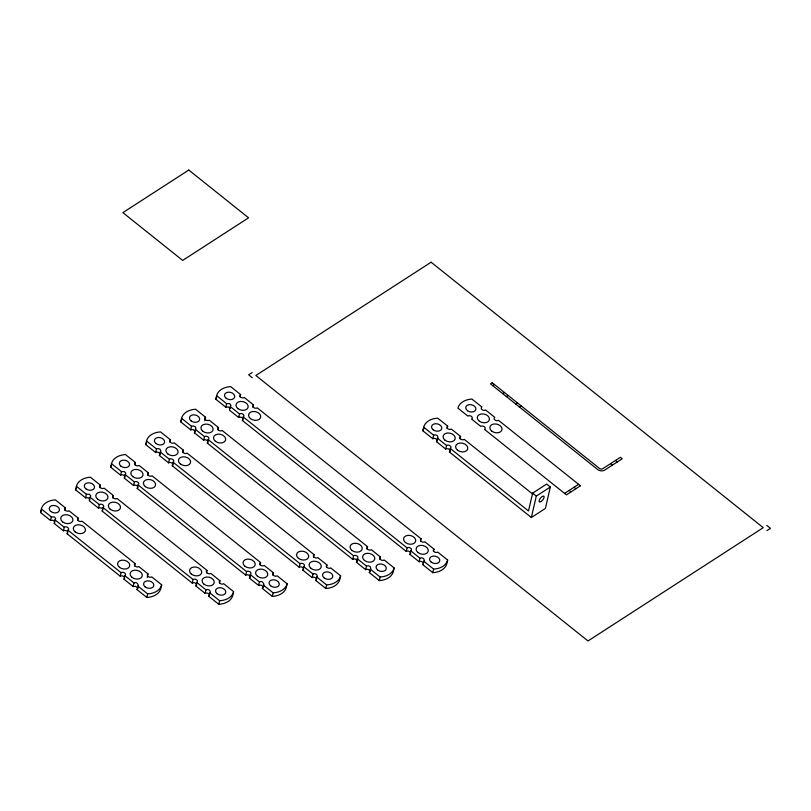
<?xml version="1.0" encoding="UTF-8"?>
<svg xmlns="http://www.w3.org/2000/svg" width="811" height="811" viewBox="0 0 811 811"><rect width="100%" height="100%" fill="white"/><g stroke="black" fill="none" stroke-linecap="round" stroke-linejoin="round"><path stroke-width="1.22" d="M195.046 432.05L194.417 432.81L203.642 440.18A2.575 1.815 13 0 1 207.241 440.525A2.575 1.815 13 0 1 207.332 443.13L352.734 559.347A2.575 1.815 13 0 1 356.333 559.691A2.575 1.815 13 0 1 356.435 562.297L365.66 569.677C367.434 568.247 371.6 570.67 369.35 572.617L379.315 580.585A18.734 13.179 13 0 0 393.335 571.522L394.156 567.953L384.191 559.985A2.575 1.815 13 0 1 380.602 559.641A2.575 1.815 13 0 1 380.501 557.045L371.276 549.665A2.575 1.815 13 0 1 367.677 549.321A2.575 1.815 13 0 1 367.586 546.715L222.173 430.499A2.575 1.815 13 0 1 218.575 430.154A2.575 1.815 13 0 1 218.483 427.549L209.258 420.169A2.575 1.815 13 0 1 205.659 419.834A2.575 1.815 13 0 1 205.568 417.229L195.603 409.261A18.734 13.179 13 0 0 181.583 418.324L180.762 421.892L190.717 429.86L193.16 429.617L195.046 431.259M40.55 512.522L41.371 508.953A18.734 13.179 13 0 1 55.391 499.89L65.367 507.858A2.575 1.815 13 0 0 65.458 510.464A2.575 1.815 13 0 0 69.047 510.798L78.282 518.178A2.575 1.815 13 0 0 78.373 520.784A2.575 1.815 13 0 0 81.972 521.128L135.113 563.604A2.575 1.815 13 0 0 135.204 566.21A2.575 1.815 13 0 0 138.803 566.554L148.038 573.924A2.575 1.815 13 0 0 148.129 576.53A2.575 1.815 13 0 0 151.718 576.874L161.683 584.843L160.862 588.411A18.734 13.179 13 0 1 146.842 597.474L136.877 589.506C141.702 584.924 133.602 577.979 133.186 586.556L123.961 579.186L124.782 575.617A2.575 1.815 13 0 0 124.691 573.012A2.575 1.815 13 0 0 121.092 572.667L67.952 530.191A2.575 1.815 13 0 0 67.85 527.586A2.575 1.815 13 0 0 64.251 527.241L55.026 519.871L55.726 518.574L54.428 516.931L51.336 516.921L50.515 520.49L40.55 512.522A18.734 13.179 13 0 1 41.523 510.139M67.718 532.046A2.575 1.815 13 0 0 63.43 530.81L54.205 523.44L55.026 519.871M64.809 510.241L65.367 507.858M63.43 530.81L64.251 527.241M75.605 489.864L76.427 486.296A18.734 13.179 13 0 1 90.447 477.233L100.412 485.201A2.575 1.815 13 0 0 100.503 487.806A2.575 1.815 13 0 0 104.102 488.141L113.327 495.521A2.575 1.815 13 0 0 113.418 498.126A2.575 1.815 13 0 0 117.017 498.471L207.069 570.437A2.575 1.815 13 0 0 207.16 573.053A2.575 1.815 13 0 0 210.759 573.387L219.994 580.767A2.575 1.815 13 0 0 220.085 583.373A2.575 1.815 13 0 0 223.674 583.707L233.639 591.675L232.818 595.254A18.734 13.179 13 0 1 218.798 604.317L208.832 596.349L210.313 591.939L209.562 590.175L207.748 589.455L205.964 589.83L205.142 593.399L195.917 586.029A2.575 1.815 13 0 0 195.826 583.413A2.575 1.815 13 0 0 192.227 583.079L102.176 511.102L102.997 507.534A2.575 1.815 13 0 0 102.906 504.929A2.575 1.815 13 0 0 99.307 504.584L90.082 497.214L90.781 495.916L89.474 494.274L86.392 494.264L85.571 497.832L75.605 489.864A18.734 13.179 13 0 1 76.569 487.482M124.549 577.462A2.575 1.815 13 0 0 120.271 576.236L67.12 533.76L67.952 530.191M77.724 520.561L78.282 518.178M102.875 509.876A2.575 1.815 13 0 0 101.243 508.021A2.575 1.815 13 0 0 98.486 508.152L89.261 500.782L90.082 497.214M99.865 487.583L100.412 485.201M98.486 508.152L99.307 504.584M110.651 467.207L111.482 463.639A18.734 13.179 13 0 1 125.502 454.576L135.467 462.544A2.575 1.815 13 0 0 135.559 465.149A2.575 1.815 13 0 0 139.147 465.484L148.383 472.864A2.575 1.815 13 0 0 148.474 475.469A2.575 1.815 13 0 0 152.073 475.814L260.574 562.53A2.575 1.815 13 0 0 260.666 565.135A2.575 1.815 13 0 0 264.264 565.48L273.5 572.86A2.575 1.815 13 0 0 273.591 575.465A2.575 1.815 13 0 0 277.18 575.8L287.145 583.768L286.324 587.336A18.734 13.179 13 0 1 272.303 596.399L262.338 588.441C267.154 583.849 259.074 576.905 258.648 585.491L249.423 578.111A2.575 1.815 13 0 0 249.332 575.506A2.575 1.815 13 0 0 245.733 575.171L137.221 488.445L138.052 484.877A2.575 1.815 13 0 0 137.961 482.271A2.575 1.815 13 0 0 134.362 481.927L125.137 474.557L125.827 473.259L124.529 471.617L121.447 471.607L120.616 475.175L110.651 467.207A18.734 13.179 13 0 1 111.624 464.825M112.78 497.903L113.327 495.521M137.85 487.685A2.575 1.815 13 0 0 136.593 485.495A2.575 1.815 13 0 0 133.531 485.495L124.306 478.125L125.137 474.557M134.92 464.926L135.467 462.544M133.531 485.495L134.362 481.927M145.706 444.55L146.527 440.981A18.734 13.179 13 0 1 160.548 431.918L170.523 439.886A2.575 1.815 13 0 0 170.614 442.492A2.575 1.815 13 0 0 174.203 442.826L183.428 450.206A2.575 1.815 13 0 0 183.529 452.812A2.575 1.815 13 0 0 187.118 453.156L314.08 554.623A2.575 1.815 13 0 0 314.171 557.228A2.575 1.815 13 0 0 317.77 557.573L326.995 564.953A2.575 1.815 13 0 0 327.097 567.548A2.575 1.815 13 0 0 330.685 567.893L340.65 575.861L339.829 579.429A18.734 13.179 13 0 1 325.809 588.492L315.844 580.534L317.314 576.124L316.574 574.35L314.84 573.651L312.975 574.006L312.154 577.584L302.929 570.204A2.575 1.815 13 0 0 302.827 567.599A2.575 1.815 13 0 0 299.239 567.254L172.277 465.788A2.575 1.815 13 0 0 172.185 463.182A2.575 1.815 13 0 0 168.587 462.838L159.361 455.468L160.842 451.058L160.091 449.284L158.358 448.584L156.493 448.949L155.671 452.518L145.706 444.55A18.734 13.179 13 0 1 146.102 443.333M120.271 576.236L121.092 572.667M147.835 475.246L148.383 472.864M134.565 565.987L135.113 563.604M169.965 442.269L170.523 439.886M168.587 462.838L169.408 459.269L160.183 451.899M172.277 465.788L173.098 462.219A2.575 1.815 13 0 0 173.007 459.614A2.575 1.815 13 0 0 169.408 459.269M147.207 577.503L148.038 573.924M146.842 597.474L147.663 593.905A18.734 13.179 13 0 0 161.683 584.843M182.88 452.589L183.428 450.206M190.717 429.86L191.548 426.292L193.322 425.917L195.147 426.627L195.887 428.401L194.417 432.81M204.747 420.797L205.568 417.229M203.642 440.18L204.463 436.612L195.238 429.242M215.807 399.235L216.628 395.667A18.734 13.179 13 0 1 230.659 386.604L240.624 394.572A2.575 1.815 13 0 0 240.715 397.177A2.575 1.815 13 0 0 244.304 397.512L253.539 404.892A2.575 1.815 13 0 0 253.63 407.497A2.575 1.815 13 0 0 257.229 407.842L421.091 538.808A2.575 1.815 13 0 0 421.183 541.413A2.575 1.815 13 0 0 424.782 541.758L434.007 549.128A2.575 1.815 13 0 0 434.098 551.733A2.575 1.815 13 0 0 437.697 552.078L447.662 560.046L446.841 563.615A18.734 13.179 13 0 1 432.821 572.678L422.855 564.709L424.325 560.3L423.585 558.536L421.761 557.826L419.986 558.191L419.165 561.759L409.93 554.389A2.575 1.815 13 0 0 409.839 551.784A2.575 1.815 13 0 0 406.24 551.439L242.377 420.473L243.209 416.905A2.575 1.815 13 0 0 243.118 414.299A2.575 1.815 13 0 0 239.519 413.955L230.283 406.585L230.983 405.287L229.685 403.645L226.593 403.635L225.772 407.203L215.807 399.235A18.734 13.179 13 0 1 216.78 396.853M207.332 443.13L208.153 439.562A2.575 1.815 13 0 0 208.062 436.957A2.575 1.815 13 0 0 204.463 436.612M217.936 429.931L218.483 427.549M242.976 418.76A2.575 1.815 13 0 0 238.687 417.523L229.462 410.153L230.283 406.585M192.227 583.079L193.048 579.5L102.997 507.534M195.917 586.029L196.738 582.45A2.575 1.815 13 0 0 196.647 579.845A2.575 1.815 13 0 0 193.048 579.5M240.076 396.954L240.624 394.572M238.687 417.523L239.519 413.955M206.521 572.819L207.069 570.437M252.981 407.274L253.539 404.892M219.436 583.15L219.994 580.767M218.798 604.317L219.619 600.738A18.734 13.179 13 0 0 233.639 591.675M245.733 575.171L246.554 571.593L138.052 484.877M249.423 578.111L250.244 574.543A2.575 1.815 13 0 0 250.153 571.937A2.575 1.815 13 0 0 246.554 571.593M260.027 564.912L260.574 562.53M272.942 575.242L273.5 572.86M272.303 596.399L273.125 592.831A18.734 13.179 13 0 0 287.145 583.768M299.239 567.254L300.06 563.686L173.098 462.219M302.929 570.204L303.75 566.636A2.575 1.815 13 0 0 303.659 564.03A2.575 1.815 13 0 0 300.06 563.686M313.533 557.005L314.08 554.623M326.448 567.335L326.995 564.953M325.809 588.492L326.63 584.924A18.734 13.179 13 0 0 340.65 575.861M352.734 559.347L353.566 555.778L208.153 439.562M356.435 562.297L357.256 558.728A2.575 1.815 13 0 0 357.164 556.123A2.575 1.815 13 0 0 353.566 555.778M367.038 549.098L367.586 546.715M365.66 569.677L366.481 566.098L368.265 565.733L370.08 566.443L370.82 568.217L369.35 572.617M379.953 559.418L380.501 557.045M379.315 580.585L380.136 577.016A18.734 13.179 13 0 0 394.156 567.953M450.064 451.261A2.575 1.815 13 0 0 448.807 449.081A2.575 1.815 13 0 0 445.746 449.081L436.521 441.701C438.761 439.755 434.615 437.332 432.831 438.751L422.866 430.793L423.687 427.215A18.734 13.179 13 0 1 437.707 418.152L447.682 426.12A2.575 1.815 13 0 0 447.773 428.725A2.575 1.815 13 0 0 451.362 429.07L460.597 436.44A2.575 1.815 13 0 0 460.689 439.055A2.575 1.815 13 0 0 464.287 439.39L532.746 494.112M406.24 551.439L407.071 547.871L243.209 416.905M432.831 438.751L433.652 435.183L435.436 434.818L437.251 435.527L438.001 437.291L436.521 441.701M409.93 554.389L410.761 550.821A2.575 1.815 13 0 0 410.67 548.206A2.575 1.815 13 0 0 407.071 547.871M420.544 541.19L421.091 538.808M447.125 428.502L447.682 426.12M445.746 449.081L446.567 445.503L437.342 438.133M450.267 448.453L528.498 510.991L532.624 493.129L546.644 484.066L550.334 487.016L545.387 508.446L531.367 517.509L449.436 452.031L450.267 448.453A2.575 1.815 13 0 0 450.166 445.847A2.575 1.815 13 0 0 446.567 445.503M433.459 551.51L434.007 549.128M460.04 438.822L460.597 436.44M432.821 572.678L433.642 569.109A18.734 13.179 13 0 0 447.662 560.046M531.367 517.509L536.314 496.079L550.334 487.016M54.753 522.821L54.205 523.44M89.889 499.981L88.622 497.832L85.571 497.832M137.505 588.745L136.877 589.506M159.473 455.387C161.419 453.917 157.658 450.926 155.671 452.518M124.306 478.125C126.557 476.179 122.41 473.756 120.616 475.175M208.832 596.349C211.083 594.402 206.927 591.989 205.142 593.399M262.338 588.441C264.579 586.535 260.443 584.062 258.648 585.491M315.844 580.534C318.094 578.598 313.938 576.155 312.154 577.584M422.855 564.709C425.106 562.793 420.939 560.33 419.165 561.759M252.15 372.543L248.642 374.814L252.333 377.764M492.703 385.651L494.457 384.515M502.668 393.609L504.422 392.483M506.358 396.559L508.112 395.433M515.583 403.939L517.337 402.803M519.273 406.889L521.027 405.753M564.578 493.382L578.598 484.319M766.942 530.627L770.45 528.356L766.76 525.406M225.772 407.203L228.215 406.96L230.04 408.399M50.515 520.49L53.009 520.256L54.834 521.889M133.186 586.556L135.63 586.312L137.475 587.793M615.488 460.466L616.076 460.942M616.735 461.469L617.333 461.946M610.582 463.639L611.17 464.115M611.829 464.642L612.427 465.119M574.036 487.259L574.634 487.735M575.293 488.263L575.881 488.739M569.129 490.432L569.727 490.908M570.386 491.436L570.974 491.902M532.624 493.129L536.314 496.079M423.687 427.215L433.652 435.183M216.628 395.667L226.593 403.635M410.761 550.821L419.986 558.191M423.677 561.141L433.642 569.109M181.583 418.324L191.548 426.292M357.256 558.728L366.481 566.098M370.171 569.048L380.136 577.016M146.527 440.981L156.493 448.949M303.75 566.636L312.975 574.006M316.665 576.956L326.63 584.924M111.482 463.639L121.447 471.607M250.244 574.543L259.469 581.923M263.159 584.873L273.125 592.831M76.427 486.296L86.392 494.264M196.738 582.45L205.964 589.83M209.654 592.78L219.619 600.738M41.371 508.953L51.336 516.921M124.782 575.617L134.008 582.987M137.698 585.937L147.663 593.905M422.866 430.793A18.734 13.179 13 0 1 423.839 428.411M449.831 451.686A2.575 1.815 13 0 1 449.436 452.031M243.006 419.713A2.575 1.815 13 0 1 242.377 420.473M180.762 421.892A18.734 13.179 13 0 1 181.725 419.51M137.617 488.1A2.575 1.815 13 0 1 137.221 488.445M102.561 510.758A2.575 1.815 13 0 1 102.176 511.102M67.749 532.999A2.575 1.815 13 0 1 67.12 533.76M124.59 578.425A2.575 1.815 13 0 1 123.961 579.186M188.781 170.036L122.887 212.634L182.678 260.422L248.571 217.824L188.781 170.036M431.097 262.206L255.84 375.493L587.995 640.964L763.252 527.677L431.097 262.206M492.236 382.741L490.493 383.877L597.514 469.417A5.16 3.629 13 0 0 604.712 470.106L622.24 458.773L620.395 457.303L602.867 468.626A2.575 1.815 13 0 1 599.268 468.282L492.236 382.741M580.443 485.789L566.423 494.852L484.491 429.374A2.575 1.815 13 0 0 484.4 426.758A2.575 1.815 13 0 0 480.801 426.424L471.576 419.044A2.575 1.815 13 0 0 471.475 416.438A2.575 1.815 13 0 0 467.886 416.094L457.921 408.136A18.734 13.179 13 0 1 471.941 399.073L481.906 407.031A2.575 1.815 13 0 0 481.998 409.646A2.575 1.815 13 0 0 485.596 409.981L494.822 417.361A2.575 1.815 13 0 0 494.913 419.966A2.575 1.815 13 0 0 498.512 420.311L580.443 485.789M541.018 501.553A3.609 1.45 -51.4 0 0 544.009 496.423A3.609 1.45 -51.4 0 0 539.761 499.17A3.609 1.45 -51.4 0 0 541.018 501.553M457.495 450.186A6.184 4.349 13 0 0 467.643 449.172A6.184 4.349 13 0 0 459.969 443.039A6.184 4.349 13 0 0 457.495 450.186M444.945 440.15A6.184 4.349 13 0 0 455.093 439.146A6.184 4.349 13 0 0 447.419 433.013A6.184 4.349 13 0 0 444.945 440.15M433.135 429.749A5.201 3.66 13 0 0 441.66 428.897A5.201 3.66 13 0 0 435.213 423.737A5.201 3.66 13 0 0 433.135 429.749M226.076 398.191A5.201 3.66 13 0 0 234.612 397.339A5.201 3.66 13 0 0 228.165 392.189A5.201 3.66 13 0 0 226.076 398.191M237.887 408.602A6.184 4.349 13 0 0 248.034 407.588A6.184 4.349 13 0 0 240.36 401.455A6.184 4.349 13 0 0 237.887 408.602M417.989 552.544A6.184 4.349 13 0 0 428.137 551.531A6.184 4.349 13 0 0 420.463 545.397A6.184 4.349 13 0 0 417.989 552.544M405.439 542.518A6.184 4.349 13 0 0 415.587 541.505A6.184 4.349 13 0 0 407.913 535.372A6.184 4.349 13 0 0 405.439 542.518M431.138 562.084A5.201 3.66 13 0 0 439.674 561.232A5.201 3.66 13 0 0 433.226 556.082A5.201 3.66 13 0 0 431.138 562.084M250.437 418.628A6.184 4.349 13 0 0 260.584 417.614A6.184 4.349 13 0 0 252.91 411.491A6.184 4.349 13 0 0 250.437 418.628M215.391 441.285A6.184 4.349 13 0 0 225.529 440.272A6.184 4.349 13 0 0 217.865 434.149A6.184 4.349 13 0 0 215.391 441.285M202.841 431.259A6.184 4.349 13 0 0 212.979 430.246A6.184 4.349 13 0 0 205.315 424.112A6.184 4.349 13 0 0 202.841 431.259M191.031 420.848A5.201 3.66 13 0 0 199.557 419.997A5.201 3.66 13 0 0 193.109 414.847A5.201 3.66 13 0 0 191.031 420.848M351.944 550.426A6.184 4.349 13 0 0 362.081 549.412A6.184 4.349 13 0 0 354.417 543.279A6.184 4.349 13 0 0 351.944 550.426M364.484 560.452A6.184 4.349 13 0 0 374.631 559.438A6.184 4.349 13 0 0 366.957 553.315A6.184 4.349 13 0 0 364.484 560.452M377.642 569.991A5.201 3.66 13 0 0 386.168 569.14A5.201 3.66 13 0 0 379.72 563.99A5.201 3.66 13 0 0 377.642 569.991M298.438 558.333A6.184 4.349 13 0 0 308.575 557.319A6.184 4.349 13 0 0 300.911 551.186A6.184 4.349 13 0 0 298.438 558.333M324.136 577.908A5.201 3.66 13 0 0 332.662 577.057A5.201 3.66 13 0 0 326.215 571.897A5.201 3.66 13 0 0 324.136 577.908M155.976 443.505A5.201 3.66 13 0 0 164.501 442.654A5.201 3.66 13 0 0 158.054 437.504A5.201 3.66 13 0 0 155.976 443.505M167.786 453.917A6.184 4.349 13 0 0 177.933 452.903A6.184 4.349 13 0 0 170.259 446.77A6.184 4.349 13 0 0 167.786 453.917M180.336 463.943A6.184 4.349 13 0 0 190.484 462.929A6.184 4.349 13 0 0 182.81 456.806A6.184 4.349 13 0 0 180.336 463.943M310.978 568.359A6.184 4.349 13 0 0 321.126 567.345A6.184 4.349 13 0 0 313.451 561.222A6.184 4.349 13 0 0 310.978 568.359M132.73 476.574A6.184 4.349 13 0 0 142.878 475.56A6.184 4.349 13 0 0 135.204 469.427A6.184 4.349 13 0 0 132.73 476.574M244.932 566.24A6.184 4.349 13 0 0 255.07 565.226A6.184 4.349 13 0 0 247.406 559.103A6.184 4.349 13 0 0 244.932 566.24M145.281 486.6A6.184 4.349 13 0 0 155.428 485.586A6.184 4.349 13 0 0 147.754 479.463A6.184 4.349 13 0 0 145.281 486.6M120.93 466.163A5.201 3.66 13 0 0 129.456 465.311A5.201 3.66 13 0 0 123.008 460.161A5.201 3.66 13 0 0 120.93 466.163M257.482 576.276A6.184 4.349 13 0 0 267.62 575.263A6.184 4.349 13 0 0 259.956 569.129A6.184 4.349 13 0 0 257.482 576.276M270.631 585.816A5.201 3.66 13 0 0 279.156 584.964A5.201 3.66 13 0 0 272.709 579.804A5.201 3.66 13 0 0 270.631 585.816M217.125 593.723A5.201 3.66 13 0 0 225.651 592.871A5.201 3.66 13 0 0 219.203 587.722A5.201 3.66 13 0 0 217.125 593.723M97.685 499.231A6.184 4.349 13 0 0 107.833 498.218A6.184 4.349 13 0 0 100.158 492.084A6.184 4.349 13 0 0 97.685 499.231M191.426 574.147A6.184 4.349 13 0 0 201.574 573.144A6.184 4.349 13 0 0 193.9 567.011A6.184 4.349 13 0 0 191.426 574.147M110.235 509.257A6.184 4.349 13 0 0 120.373 508.244A6.184 4.349 13 0 0 112.709 502.121A6.184 4.349 13 0 0 110.235 509.257M85.875 488.82A5.201 3.66 13 0 0 94.4 487.969A5.201 3.66 13 0 0 87.953 482.819A5.201 3.66 13 0 0 85.875 488.82M203.977 584.184A6.184 4.349 13 0 0 214.114 583.17A6.184 4.349 13 0 0 206.45 577.037A6.184 4.349 13 0 0 203.977 584.184M119.47 567.315A6.184 4.349 13 0 0 129.608 566.301A6.184 4.349 13 0 0 121.944 560.168A6.184 4.349 13 0 0 119.47 567.315M50.819 511.477A5.201 3.66 13 0 0 59.345 510.626A5.201 3.66 13 0 0 52.897 505.476A5.201 3.66 13 0 0 50.819 511.477M145.169 586.88A5.201 3.66 13 0 0 153.695 586.029A5.201 3.66 13 0 0 147.247 580.879A5.201 3.66 13 0 0 145.169 586.88M75.18 531.915A6.184 4.349 13 0 0 85.327 530.901A6.184 4.349 13 0 0 77.653 524.778A6.184 4.349 13 0 0 75.18 531.915M62.629 521.889A6.184 4.349 13 0 0 72.777 520.875A6.184 4.349 13 0 0 65.103 514.742A6.184 4.349 13 0 0 62.629 521.889M132.011 577.341A6.184 4.349 13 0 0 142.158 576.327A6.184 4.349 13 0 0 134.484 570.194A6.184 4.349 13 0 0 132.011 577.341M479.473 421.294A6.184 4.349 13 0 0 489.398 419.784A6.184 4.349 13 0 0 481.268 413.975A6.184 4.349 13 0 0 479.473 421.294M492.024 431.32A6.184 4.349 13 0 0 501.948 429.81A6.184 4.349 13 0 0 493.818 424.001A6.184 4.349 13 0 0 492.024 431.32M467.572 410.771A5.16 3.629 13 0 0 475.844 409.514A5.16 3.629 13 0 0 469.072 404.669A5.16 3.629 13 0 0 467.572 410.771"/></g></svg>
